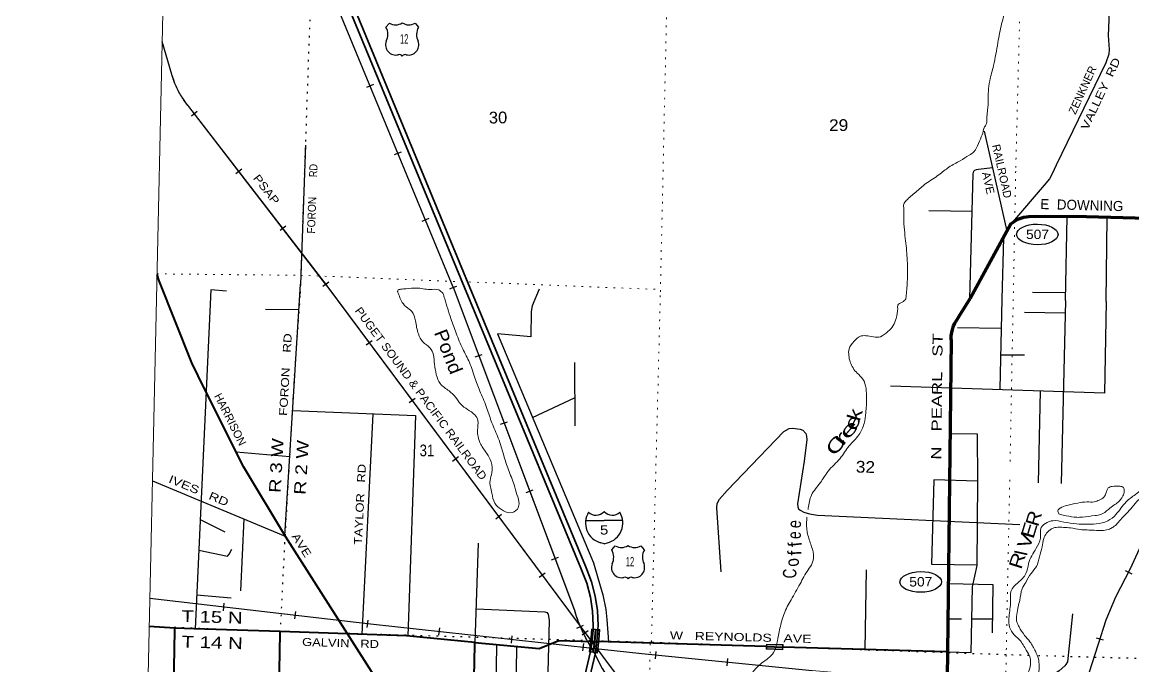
# Model space of a CAD drawing. Header units: feet. Extents: x -518066 to -250644, y -364975 to -177792.
# Drawn here: x -505285 to -488679, y -275089 to -265461 of the extents above; entities that cross this region are included whole.
import ezdxf
from ezdxf.enums import TextEntityAlignment as Align

# ---------------------------------------------------------------- set-up
doc = ezdxf.new("R2010")
doc.units = ezdxf.units.FT
doc.header["$LTSCALE"] = 80
doc.linetypes.add('DOTTED', pattern=[1.5, 0.3, -1.2])
for name, color, linetype, lineweight in [('15', 7, 'Continuous', 25), ('16', 7, 'Continuous', 25), ('17', 7, 'Continuous', 25), ('18', 7, 'Continuous', 35), ('23', 7, 'Continuous', 70), ('26', 7, 'Continuous', 40), ('29', 7, 'Continuous', 25), ('30', 7, 'Continuous', 13), ('34', 7, 'Continuous', 25), ('39', 7, 'Continuous', 13), ('4', 7, 'Continuous', 25), ('41', 7, 'Continuous', 13), ('55', 7, 'Continuous', 13), ('6', 7, 'DOTTED', 25), ('61', 7, 'Continuous', 13), ('7', 7, 'DOTTED', 13)]:
    doc.layers.add(name, color=color, linetype=linetype, lineweight=lineweight)
doc.layers.add('27', color=7, linetype='Continuous')

msp = doc.modelspace()

# ---------------------------------------------------------------- linework, layer by layer
at = {"layer": '15'}
for p, q in [((-496586.68, -272785.96), (-496583.78, -272783.05)), ((-496580.61, -272785.43), (-496584.04, -272783.05)), ((-496859.39, -272917.43), (-496582.98, -272917.43)), ((-496582.98, -273263.01), (-496646.87, -273245.05)), ((-496583.51, -273263.27), (-496519.88, -273244.53))]:
    msp.add_line(p, q, dxfattribs=at)
msp.add_lwpolyline([(-496307.62, -272917.43), (-496583.51, -272917.43), (-496582.98, -272917.43)], dxfattribs=at)
for centre, radius, start, end in [((-496556.76, -272952.53), 306.13, 148.44436, 254.43378), ((-496705.36, -272669.93), 165.66, 227.34248, 315.8117), ((-496461.67, -272669.93), 165.66, 224.18831, 312.69403), ((-496610.27, -272952.53), 306.13, 283.08087, 31.62484)]:
    msp.add_arc(centre, radius, start, end, dxfattribs=at)
at = {"layer": '16'}
for p, q in [((-499846.7, -265534.94), (-499795.39, -265476.18)), ((-499603.63, -265470.21), (-499603.91, -265470.41)), ((-499411.54, -265476.09), (-499360.15, -265534.94)), ((-496469.55, -273353.95), (-496418.24, -273295.19)), ((-496226.48, -273289.22), (-496226.76, -273289.42)), ((-496034.39, -273295.1), (-495983, -273353.95))]:
    msp.add_line(p, q, dxfattribs=at)
for centre, radius, start, end in [((-500039.68, -265645.57), 222.05, 332.97043, 29.75871), ((-499704.31, -265318.52), 182.07, 239.97227, 303.45418), ((-499502.53, -265319.02), 181.52, 236.33975, 300.08743), ((-499502.54, -265318.52), 182.07, 236.54582, 236.59441), ((-499167.18, -265645.57), 222.05, 150.24129, 207.02957), ((-499700.49, -265800.47), 151.42, 159.09177, 283.81923), ((-499506.37, -265800.47), 151.42, 256.18077, 20.90823), ((-496327.16, -273137.53), 182.07, 239.97227, 303.45418), ((-496125.38, -273138.03), 181.52, 236.33975, 300.08743), ((-496125.39, -273137.53), 182.07, 236.54582, 236.59441), ((-496662.53, -273464.58), 222.05, 332.97043, 29.75871), ((-495790.03, -273464.58), 222.05, 150.24129, 207.02957), ((-496323.34, -273619.48), 151.42, 159.09177, 283.81923), ((-496129.22, -273619.48), 151.42, 256.18077, 20.90823)]:
    msp.add_arc(centre, radius, start, end, dxfattribs=at)
for centre, major_axis, start_param, end_param in [((-499645.15, -265999.29), (-19.56, 51.67), 4.95877769, 6.28318531), ((-499561.7, -265999.29), (19.56, 51.67), 0, 1.32637542), ((-496268, -273818.3), (-19.56, 51.67), 4.95877769, 6.28318531), ((-496184.55, -273818.3), (19.56, 51.67), 0, 1.32637542)]:
    msp.add_ellipse(centre, major_axis=major_axis, ratio=0.929097, start_param=start_param, end_param=end_param, dxfattribs=at)
at = {"layer": '17'}
for centre, major_axis in [((-490106.42, -268636.17), (309.24, -1)), ((-491849.76, -273834.11), (310.44, 1.98))]:
    msp.add_ellipse(centre, major_axis=major_axis, ratio=0.500121, dxfattribs=at)
at = {"layer": '18'}
for points in [[(-498673.69, -269429.79), (-500919.4, -263989.9), (-502584.08, -259957.5)], [(-498591.15, -269431.59), (-500836.49, -263993.28), (-502501.01, -259961.75)], [(-496762.12, -274725.05), (-496760.95, -274717.5), (-496745.92, -274556.33), (-496746.67, -274485.21), (-496757.18, -274271.47), (-496789.97, -274060), (-496844.69, -273853.12), (-496911.52, -273677.32), (-496920.62, -273653.38), (-496931.44, -273627.32), (-498673.69, -269429.79)], [(-496695.62, -274727.02), (-496671.38, -274485.46), (-496682.28, -274263.85), (-496716.28, -274044.59), (-496773.01, -273830.09), (-496842.35, -273647.69), (-496851.96, -273622.4), (-496862.22, -273597.69), (-498591.15, -269431.59)], [(-497092.08, -276165.25), (-496785.53, -274875.45), (-496762.12, -274725.05)], [(-497058.94, -276351.41), (-496712.27, -274892.86), (-496695.62, -274727.02)]]:
    msp.add_lwpolyline(points, dxfattribs=at)
at = {"layer": '23'}
for points in [[(-491113.02, -269593.43), (-490504.32, -268476.3), (-490399.53, -268406.86), (-490308.61, -268379.57), (-490231.32, -268365.93), (-490117.98, -268361.94), (-489370.48, -268367.96), (-488463.4, -268392.27)], [(-491446.67, -274882.35), (-491391.38, -270217.93), (-491392.36, -270203.56), (-491392.41, -270154.21), (-491387.3, -270105.14), (-491377.09, -270056.86), (-491361.89, -270009.92), (-491341.87, -269964.82), (-491317.24, -269922.06), (-491306.9, -269907.8), (-491287.97, -269881.7), (-491273.53, -269857.8), (-491113.02, -269593.43)], [(-491474.58, -277235.64), (-491468.83, -276750.63), (-491446.67, -274882.35)]]:
    msp.add_lwpolyline(points, dxfattribs=at)
at = {"layer": '26'}
for p, q in [((-503236.62, -269329.82), (-503269.8, -269233.59)), ((-496762.12, -274725.05), (-496695.62, -274727.02)), ((-494160.84, -274802.01), (-496695.62, -274727.02)), ((-494160.84, -274802.01), (-493911.94, -274809.37))]:
    msp.add_line(p, q, dxfattribs=at)
for points in [[(-500420.61, -274611.46), (-501349.18, -273152.72), (-501970.39, -272115.47), (-502558.82, -270944.11), (-502746.76, -270555.04), (-503236.62, -269329.82)], [(-501427.94, -274576.83), (-502715.38, -274534.03), (-503004.19, -274526.15), (-503385.78, -274502.99)], [(-501484.27, -277666.94), (-503058.54, -277625), (-503004.84, -274562.95), (-503004.19, -274526.15)], [(-501484.27, -277666.94), (-501428.4, -274601.88), (-501427.94, -274576.83)], [(-500420.61, -274611.46), (-501426.43, -274576.88), (-501427.94, -274576.83)], [(-498564.39, -276933.16), (-499205.8, -276519.86), (-500420.61, -274611.46)], [(-498515.75, -274739.31), (-499541.16, -274641.7), (-500420.61, -274611.46)], [(-498564.39, -276933.16), (-498516.49, -274772.99), (-498515.75, -274739.31)], [(-498515.75, -274739.31), (-497554.46, -274830.81), (-497261.08, -274710.3), (-496762.12, -274725.05)], [(-491446.67, -274882.35), (-491470.51, -274881.64), (-493911.94, -274809.37)]]:
    msp.add_lwpolyline(points, dxfattribs=at)
at = {"layer": '29'}
for p, q in [((-490899.99, -267091.51), (-490563.5, -268584.91)), ((-501048.71, -267299.4), (-501126.09, -269377.45)), ((-491080.51, -268293.42), (-491728.52, -268284.55)), ((-489686.57, -269624.03), (-489658.21, -268365.64)), ((-489077.94, -269637.08), (-489062.98, -268379.57)), ((-490613.19, -268688.84), (-490635.31, -269603.7)), ((-501356.03, -273141.97), (-501126.09, -269377.45)), ((-490176.77, -269498.41), (-489683.82, -269501.96)), ((-490635.31, -269603.7), (-490667.86, -270943.75)), ((-489686.57, -269624.03), (-489749.96, -272362.82)), ((-501151.61, -269762.72), (-501646.55, -269756.32)), ((-490299.87, -269797.83), (-489690.81, -269807.18)), ((-491298.1, -270026.96), (-490645.83, -270036.8)), ((-490655.5, -270434.77), (-490295.78, -270438.58)), ((-497025.63, -270550.53), (-497024.5, -271501.4)), ((-490061.79, -270978.22), (-490094.45, -272352.88)), ((-497657.48, -271373.11), (-497025, -271082.31)), ((-500203.05, -274618.94), (-500038.02, -271318.73)), ((-502085, -271887.32), (-501283.58, -271955.89)), ((-503337.79, -272322.61), (-501352.43, -273147.29)), ((-502625.09, -272901.3), (-502253.82, -273084.39)), ((-501973.03, -272889.5), (-502021.49, -273965.7)), ((-498468.38, -273252.58), (-498515.75, -274739.31)), ((-492666.73, -273652.97), (-492686.73, -274845.64)), ((-502163.13, -274074.55), (-502677.08, -274031.85)), ((-491241.5, -274391.31), (-491447.47, -274389.1)), ((-491088.68, -274386.88), (-490778.9, -274385.72)), ((-498192.09, -274770.12), (-498230.2, -277148.51))]:
    msp.add_line(p, q, dxfattribs=at)
for points in [[(-488410.14, -260415.95), (-488901.84, -261356.89), (-488947.06, -261505.05), (-488969.79, -261700.62), (-488983.94, -261853.32), (-489032.84, -265304.99), (-489049.41, -265660.88), (-489032.42, -265871.46), (-489035.7, -265937.22), (-489083.31, -266070.4), (-489823.75, -267601.84), (-489883.55, -267726.92), (-489924.46, -267804.24), (-490001.74, -267899.75), (-490479.08, -268454.62)], [(-491114.79, -269596.68), (-491065.64, -267728.05), (-491053.79, -267691.18), (-491040.53, -267674.61), (-491015.15, -267663.89), (-490983.77, -267657.96), (-490777.22, -267636.39)], [(-502231.05, -269484.27), (-502467.06, -269465.33), (-502700.2, -274534.53)], [(-497553.49, -269454.2), (-497657.78, -269703.16), (-497674.02, -269786.8), (-497679.17, -270166.68), (-498177.1, -270120.44), (-496743.91, -273549.25), (-496678.86, -273771.03), (-496602.23, -274027.4), (-496559.27, -274245.17), (-496545.13, -274393.97), (-496521.19, -274732.18)], [(-489077.94, -269637.08), (-489104.23, -271010.22), (-492303.09, -270903.31)], [(-501241.74, -271270.91), (-499405.05, -271343.87), (-499520.02, -274643.71)], [(-494835.58, -273682.96), (-494900.66, -272723.27), (-494893.67, -272663.1), (-494858.23, -272596.63), (-494745.02, -272467.84), (-493898.1, -271583.54), (-493817.29, -271537.56), (-493768.56, -271533.13), (-493653.32, -271546.3), (-493613.53, -271564.14), (-493569.23, -271612.89), (-493555.94, -271652.77), (-493551.32, -271702.33), (-493591.76, -272027.51), (-493692.49, -272663.54), (-493688.83, -272711.85), (-493678.45, -272742.58), (-493653.39, -272762.81), (-493597.82, -272791.6), (-493511.65, -272815.98), (-493394.46, -272834.01), (-490367.09, -272975.53)], [(-491407.93, -271613.99), (-491004.51, -271617.31), (-491002.58, -272326.66)], [(-491002.58, -272326.66), (-491655.66, -272308.59), (-491690.51, -273570.33), (-491008.91, -273578.33)], [(-491002.58, -272326.66), (-491008.95, -273587.03), (-491082.37, -273905.38), (-491101.97, -274896.48), (-491446.67, -274882.35)], [(-502646.11, -273358.49), (-502216.69, -273446.69), (-502190.28, -273418.87), (-502153.21, -273342.93)], [(-491434.54, -273858.68), (-490774.18, -273870.64), (-490780.82, -274595.15)], [(-498499.74, -274236.79), (-497472.66, -274282.2), (-497440.74, -274289.49), (-497423.02, -274316.07), (-497406.31, -274409.65), (-497472.26, -276911.65), (-498226.21, -276899.31)], [(-489580.17, -274311.58), (-489655.79, -275027.09), (-489678.53, -275068.26), (-489693.44, -275086.91), (-489781.91, -275161.49), (-489979.15, -275297.4), (-490001.3, -275319.56), (-490018.61, -275341.55), (-490066.21, -275455.56), (-490223.59, -275832.8)], [(-497894.09, -274798.48), (-497930.61, -277342.32), (-497910.23, -277775.68)]]:
    msp.add_lwpolyline(points, dxfattribs=at)
at = {"layer": '34', "lineweight": 13}
for p, q in [((-498841.88, -269428.02), (-503060.62, -259205.91)), ((-503049.14, -266241.78), (-503163.72, -265867.37)), ((-500718.87, -269408.39), (-502794.93, -266723.47)), ((-500749.43, -269379.03), (-495009.92, -277093.14)), ((-498842.1, -269427.61), (-497033.09, -274250.41)), ((-498819.53, -269490.02), (-498819.73, -269489.55))]:
    msp.add_line(p, q, dxfattribs=at)
at = {"layer": '34'}
for p, q in [((-498841.45, -269426.13), (-503049.69, -259234.56)), ((-500032.54, -266395.27), (-500135.19, -266437.64)), ((-502666.97, -266796.87), (-502754.82, -266864.8)), ((-499619.11, -267403.9), (-499721.76, -267446.25)), ((-502002.26, -267660.8), (-502090.11, -267728.72)), ((-501341.75, -268510.74), (-501429.59, -268578.66)), ((-499206.07, -268397.9), (-499308.7, -268440.27)), ((-500738.88, -269372.5), (-500701.96, -269344.92)), ((-500791.86, -269411.98), (-500754.68, -269384.31)), ((-500754.68, -269384.31), (-500739.13, -269372.6)), ((-500744.26, -269384.54), (-496782.52, -274708.81)), ((-498892, -269447.51), (-498835.38, -269426.27)), ((-498835.38, -269426.27), (-498784.15, -269407.41)), ((-500143.28, -270288.05), (-500054.19, -270221.77)), ((-498511.63, -270469.02), (-498407.66, -270430.02)), ((-499498.64, -271150.07), (-499409.54, -271083.78)), ((-498131.14, -271475.93), (-498027.17, -271436.93)), ((-498850.06, -272026.14), (-498760.98, -271959.86)), ((-497750.77, -272497.43), (-497646.81, -272458.44)), ((-498205.43, -272888.15), (-498116.35, -272821.86)), ((-497370.3, -273504.33), (-497266.33, -273465.33)), ((-488792.82, -273662.35), (-488694.18, -273712.91)), ((-497556.88, -273764.23), (-497467.79, -273697.94)), ((-502277.12, -274263.97), (-502264.29, -274153.67)), ((-501207.67, -274385.82), (-501194.83, -274275.52)), ((-500125.29, -274514.45), (-500112.45, -274404.15)), ((-496994.3, -274525.67), (-496892.13, -274482.19)), ((-499054.68, -274629.32), (-499042.59, -274518.95)), ((-497971.44, -274750.58), (-497959.35, -274640.2)), ((-496912.26, -274626.23), (-496823.17, -274559.94)), ((-489226.28, -274667.78), (-489120.69, -274701.48)), ((-496901.19, -274865.14), (-496889.1, -274754.77)), ((-495817.19, -274984.43), (-495806.19, -274873.94)), ((-494745.87, -275088.51), (-494734.86, -274978.01))]:
    msp.add_line(p, q, dxfattribs=at)
for points in [[(-500744.27, -269384.53), (-502795.81, -266724.16), (-502810.8, -266705.5), (-502825.3, -266686.56), (-502839.5, -266667.38), (-502853.55, -266647.92), (-502867.09, -266628.21), (-502880.24, -266608.36), (-502893.25, -266588.23), (-502905.76, -266567.85), (-502917.85, -266547.32), (-502929.72, -266526.43), (-502941.09, -266505.5), (-502952.26, -266484.38), (-502963, -266462.92), (-502973.25, -266441.42), (-502983.15, -266419.66), (-502992.79, -266397.83), (-503001.99, -266375.65), (-503010.81, -266353.51), (-503019.2, -266331.03), (-503027.21, -266308.59), (-503034.89, -266285.89), (-503042.09, -266263.14), (-503047.31, -266245.74), (-503050.14, -266242.32), (-503193.06, -265747.81)], [(-498841.45, -269426.13), (-497029.2, -274257.65), (-497024.48, -274273.82), (-497013.29, -274310.22), (-497001.38, -274346.15), (-496988.98, -274382.02), (-496976.05, -274417.52), (-496962.34, -274453.03), (-496947.9, -274488.05), (-496933.09, -274522.83), (-496917.51, -274557.62), (-496901.5, -274591.86), (-496884.83, -274625.91), (-496867.32, -274659.67), (-496849.55, -274693.01), (-496831.14, -274726.17), (-496811.87, -274759.02), (-496737.01, -274886.14)], [(-487095.86, -269679.37), (-487405.28, -270719.7), (-487473.5, -270917.46), (-487545.77, -271117.11), (-487671.75, -271490.74), (-487859.38, -271836.88), (-488005.55, -272119.43), (-488227.34, -272569.37), (-488718.49, -273637.29), (-488935.74, -274061.16), (-489083.18, -274408.01), (-489196.71, -274763.65), (-489335.91, -275197.26), (-489451.56, -275558.91), (-489560.26, -275973.01), (-489736.42, -276745.89), (-489876.25, -277111.12), (-489956.36, -277357.6)], [(-503376.33, -274076.91), (-500077.21, -274462.23), (-496804.81, -274820.56)], [(-496802.61, -274821.13), (-496018.87, -274906.63), (-493475.66, -275159.95)], [(-496781.37, -274709.85), (-495008.92, -277092.65)], [(-496736.16, -274885.48), (-496612.45, -275129.93), (-494731.82, -278085.04), (-494655.15, -278188.5), (-494583.55, -278295.46), (-494491.36, -278449.79), (-494407.22, -278609.14), (-494315.69, -278817.87), (-494247.2, -279035.22), (-494213.59, -279206.16), (-494193.91, -279378.53), (-494183.78, -279510.56), (-494185.18, -279642.44), (-494200.15, -279785.17), (-494219.04, -279927.49), (-494240.7, -280076.99), (-494263.2, -280226.31), (-494330.4, -280651.62), (-494400.74, -281076.33), (-494400.78, -281078.32), (-496550.34, -297313.64)]]:
    msp.add_lwpolyline(points, dxfattribs=at)
at = {"layer": '34', "lineweight": 13}
for points in [[(-488228.33, -272568.89), (-488719.48, -273636.8), (-488936.74, -274060.69), (-489084.21, -274407.62), (-489197.76, -274763.31), (-489336.96, -275196.92), (-489452.62, -275558.6), (-489561.33, -275972.74), (-489737.48, -276745.56), (-489877.29, -277110.75), (-490505.9, -279024.69), (-490837.83, -279860.56), (-491062.1, -280632.34), (-491653.78, -282408.21), (-492252.9, -284254.31), (-492935.38, -286056.37), (-493729.97, -288741.17), (-494756.08, -292062.71)], [(-503354.4, -274081.88), (-500077.33, -274463.33), (-496018.98, -274907.73), (-493475.76, -275161.04), (-490443.17, -275424.82), (-490167.23, -275472.95)], [(-496752.34, -274855.92), (-496613.41, -275130.47), (-494732.73, -278085.66)]]:
    msp.add_lwpolyline(points, dxfattribs=at)
for centre, radius, start, end in [((-501732.96, -265860.12), 1368.63, 196.34115, 219.11027), ((-494942.69, -273651.17), 2174, 195.94475, 213.65302)]:
    msp.add_arc(centre, radius, start, end, dxfattribs=at)
at = {"layer": '39'}
for points in [[(-490905, -267044.31), (-490867.63, -266978.34), (-490859.23, -266869.92), (-490851.15, -266775.58), (-490839.74, -266620.97), (-490839.03, -266496.3), (-490817.45, -266335.88), (-490762.29, -266109.83), (-490696.55, -265767.35), (-490640.2, -265487.02), (-490572.49, -265239.11), (-490504.79, -264898.68), (-490423.85, -264596.75), (-490322.25, -264269.12), (-490254.67, -263934.73), (-490187.37, -263612.4), (-490096.64, -263230.24), (-490013.17, -262904.22), (-489931.43, -262566.11), (-489840.84, -262189.97), (-489768.28, -261903.95), (-489702.15, -261635.89), (-489658.82, -261399.51), (-489602.08, -261193.58), (-489579.75, -260998.99), (-489611.92, -260815.28), (-489716.81, -260555.61), (-489791.82, -260401.15)], [(-492068.93, -269572.92), (-492050.66, -269346), (-492051.68, -269024.22), (-492075.48, -268732.12), (-492094.03, -268568.83), (-492102.02, -268381.63), (-492103.23, -268252.9), (-492101.65, -268180.54), (-492066.36, -268129.01), (-491924.96, -268003.35), (-491773.46, -267875.89), (-491577.64, -267743.35), (-491428.46, -267629.91), (-491259.54, -267532.99), (-491125.08, -267449.41), (-491053.63, -267398.66), (-490986.63, -267275.42), (-490931.51, -267143.87), (-490902.34, -267041.53)], [(-498995.77, -269516.25), (-499055.97, -269465.69), (-499190.63, -269459.08), (-499388.8, -269437.24), (-499541.75, -269449.27), (-499628.79, -269455.39), (-499668.19, -269474.24), (-499672.31, -269490.91)], [(-498993.58, -269515.3), (-498967.94, -269597.96), (-498875.61, -269895.68), (-498795.67, -270110.65), (-498698.12, -270348.11), (-498597.88, -270551.44), (-498512.53, -270796.69), (-498430.41, -271003.66), (-498336.83, -271239.03), (-498260.94, -271455.91), (-498167.21, -271683.25), (-498084.15, -271942.54), (-498016.19, -272155.23), (-497928.47, -272382.44), (-497887.26, -272528.16), (-497855.97, -272667.65), (-497881.57, -272743.56), (-497993.07, -272799.53), (-498120.5, -272750.55), (-498216.96, -272657.96), (-498264.02, -272504.06), (-498290.33, -272316.4), (-498261.91, -272200.31), (-498272.63, -272035.1), (-498340.35, -271910.94), (-498427.93, -271776.29), (-498467.74, -271660.76), (-498477.79, -271561.97), (-498472.86, -271417.21), (-498517.37, -271335.79), (-498626.11, -271255.01), (-498728.83, -271174.36), (-498806.99, -271070.09), (-498901.44, -270977.54), (-499035.68, -270868.07), (-499093.14, -270732.04), (-499122.07, -270574.5), (-499137.32, -270435.35), (-499189.41, -270331.63), (-499293.98, -270242.9), (-499361.82, -270124.77), (-499405.99, -269926.65), (-499459.39, -269788.71), (-499546.27, -269718.45), (-499616.65, -269626.43), (-499654.98, -269537.08), (-499672.31, -269490.91)], [(-493534.62, -272749.02), (-493530.96, -272727.49), (-493484.98, -272537.34), (-493350.75, -272349.07), (-493234.94, -272178.51), (-493056.49, -271987.16), (-492920.26, -271798.92), (-492774.44, -271633.03), (-492696.81, -271465.69), (-492671.46, -271303.25), (-492659.09, -271088.24), (-492668.11, -270939.17), (-492715.5, -270801.35), (-492799.96, -270711.03), (-492904.98, -270545.82), (-492925.09, -270448.82), (-492921.06, -270348.31), (-492844.49, -270233.25), (-492758.74, -270160.63), (-492670.25, -270150.45), (-492453.83, -270165.11), (-492341.92, -270089.03), (-492259.86, -270000.25), (-492219.56, -269892.45), (-492194.45, -269742.09), (-492191.46, -269693.87), (-492126.31, -269646.97), (-492075.15, -269597.76), (-492068.93, -269572.92)], [(-487359.14, -269673.78), (-487360.96, -269766.66), (-487445.34, -269970.09), (-487557.81, -270172.9), (-487706.31, -270272.35), (-487853.05, -270285.31), (-487994.75, -270346.67), (-488113.2, -270448.76), (-488239.23, -270528.57), (-488346.02, -270550.43), (-488445.9, -270528.18), (-488545.53, -270592.46), (-488562.34, -270728.9), (-488450.57, -270858.04), (-488307.49, -271026.07), (-488169.26, -271236.24), (-488053.08, -271443.94), (-488060.38, -271606.75), (-488086.07, -271785.27), (-488163.53, -271944.56), (-488323.67, -272222.81), (-488444.77, -272357.05), (-488640.82, -272525.89), (-488779.53, -272637.61), (-488931.82, -272825.5), (-489054.15, -272921.47), (-489227.59, -272964.05), (-489518.58, -272965.88), (-489710.64, -272937.65), (-489876.79, -272918.01), (-489957.59, -272944.46), (-490047.42, -273021), (-490060.63, -273177.65), (-490123.93, -273331.22), (-490236.91, -273560.18), (-490276.07, -273710.24), (-490393.11, -273842.54), (-490500.13, -273975.05), (-490507.16, -274123.78), (-490529.84, -274352.65), (-490528.31, -274475.42), (-490474.68, -274601.3), (-490374.33, -274700), (-490271.12, -274855.1), (-490215.2, -274966.95), (-490215.95, -275103.74), (-490264.61, -275227.44), (-490360.13, -275287.77), (-490505.23, -275318.88), (-490601.47, -275314.81), (-490655.07, -275342.14)], [(-487278.91, -269675.65), (-487277, -269818.17), (-487294.06, -269931.06), (-487359.33, -270082.58), (-487436.27, -270215.74), (-487534.33, -270302.17), (-487605.31, -270338.88), (-487727.99, -270352.36), (-487844.89, -270378.03), (-487922.29, -270434.73), (-488038.17, -270508.71), (-488144.01, -270582.91), (-488261.24, -270624.67), (-488365.46, -270618.43), (-488428, -270635.2), (-488452.88, -270674.91), (-488446.44, -270753.51), (-488373.74, -270829.5), (-488261.78, -270948.58), (-488143.66, -271061.75), (-488031.08, -271249.26), (-487979.98, -271401.24), (-487925.39, -271579.45), (-487919.68, -271694.25), (-487954.46, -271826.3), (-487986.91, -271942.3), (-488041.57, -272065.87), (-488108.25, -272187.18), (-488191.12, -272316.18), (-488263.43, -272419.26), (-488355.03, -272483.7), (-488462.44, -272535.73), (-488563.78, -272585.88), (-488664.14, -272686.34), (-488754.54, -272791.05), (-488840.61, -272879.75), (-488910.47, -272960.74), (-488971.75, -273013.76), (-489028.51, -273042.73), (-489115.21, -273063.01), (-489255.61, -273060.02), (-489466.09, -273049.49), (-489610.1, -273026.31), (-489714.28, -273018.05), (-489826.63, -273017.66), (-489893.31, -273040.39), (-489966.86, -273105.21), (-490010.6, -273184.75), (-490035.23, -273310.97), (-490074.3, -273457.01), (-490119.35, -273600.91), (-490199.76, -273707.84), (-490280.72, -273840.91), (-490332.81, -273936.37), (-490370.4, -274108.59), (-490392.42, -274204.69), (-490412.82, -274320.95), (-490411.17, -274437.67), (-490380.42, -274504.72), (-490296.73, -274633.25), (-490216.41, -274729.52), (-490135.02, -274872.09), (-490091.16, -274985.69), (-490079.2, -275088.55), (-490091.38, -275194.92), (-490163.49, -275287.94), (-490270.97, -275343.99), (-490363.1, -275373.8)], [(-489784.42, -272815.36), (-489797.44, -272764.79), (-489762.62, -272729.32), (-489665.48, -272689.13), (-489502.25, -272654.39), (-489365.45, -272637.19), (-489255.05, -272635.52), (-489182.32, -272610.92), (-489139.75, -272589.69), (-489100.83, -272550.28), (-489064.98, -272464.53), (-489046.2, -272428.72), (-488985.54, -272405.87), (-488873.09, -272402.24), (-488817.34, -272423.54), (-488806.37, -272476.09), (-488827.88, -272548.06), (-488900, -272641.08), (-488961.07, -272684.03), (-489044.65, -272748.64), (-489156.59, -272826.74), (-489243.15, -272840.98), (-489432.26, -272865.12), (-489516.58, -272867.35), (-489676.63, -272843.82), (-489760.51, -272823.92), (-489786.18, -272815.47)], [(-493996.23, -274733.72), (-493954.58, -274527.17), (-493894.03, -274311.17), (-493787.44, -274100.17), (-493654.19, -273861.59), (-493533.6, -273652.91), (-493471.4, -273553.64), (-493454.67, -273421.21), (-493493.75, -273269.49), (-493546.29, -273089.3), (-493554.47, -272898), (-493551.34, -272865.92)], [(-493996.23, -274733.72), (-494052.22, -274891.24), (-494130.14, -274974.08), (-494223.91, -275046.53), (-494324.1, -275138.95), (-494418.96, -275265.69), (-494496.09, -275408.9), (-494543.79, -275584.94), (-494559.35, -275759.64), (-494560.15, -275898.44), (-494560.54, -276017.12), (-494542.83, -276134.19), (-494530.34, -276210.91), (-494527.26, -276257.25)]]:
    msp.add_spline(points, degree=3, dxfattribs=at)
at = {"layer": '4', "lineweight": 13}
msp.add_lwpolyline([(-501256.99, -177792.42), (-469933.03, -178460.37), (-438608.17, -179085.23), (-407282.48, -179667), (-375956.02, -180205.68), (-344628.85, -180701.28), (-313301.03, -181153.78), (-281972.61, -181563.19), (-250643.67, -181929.5), (-252658.03, -364975.08), (-284238.76, -364605.82), (-315818.95, -364193.12), (-347398.54, -363736.98), (-378977.49, -363237.41), (-410555.71, -362694.39), (-442133.14, -362107.95), (-473709.75, -361478.07), (-505285.47, -360804.75)], close=True, dxfattribs=at)
msp.add_lwpolyline([(-501256.99, -177792.42), (-469933.03, -178460.37), (-438608.17, -179085.23), (-407282.48, -179667), (-375956.02, -180205.68), (-344628.85, -180701.28), (-313301.03, -181153.78), (-281972.61, -181563.19), (-250643.67, -181929.5), (-252658.03, -364975.08), (-284238.76, -364605.82), (-315818.95, -364193.12), (-347398.54, -363736.98), (-378977.49, -363237.41), (-410555.71, -362694.39), (-442133.14, -362107.95), (-473709.75, -361478.07), (-505285.47, -360804.75)], close=True, dxfattribs=at)
at = {"layer": '55'}
for p, q in [((-496765.55, -274547.44), (-496719.34, -274550.54)), ((-496691.3, -274890.2), (-496737.18, -274883.66))]:
    msp.add_line(p, q, dxfattribs=at)
for points in [[(-496772.87, -274538.93), (-496783.83, -274670.94), (-496793.45, -274768.47), (-496808.67, -274881.57)], [(-496799.68, -274874.76), (-496785.5, -274769.4), (-496775.86, -274671.66), (-496765.55, -274547.44)], [(-496719.34, -274550.54), (-496722.31, -274602.1), (-496733.18, -274727.39), (-496748.64, -274848.69), (-496753.02, -274881.4), (-496799.68, -274874.76)], [(-496772.87, -274538.93), (-496710.9, -274543.09), (-496648.09, -274547.31)], [(-496710.9, -274543.09), (-496714.33, -274602.68), (-496725.22, -274728.24), (-496740.71, -274849.73), (-496746.16, -274890.47)], [(-496737.18, -274883.66), (-496732.78, -274850.77), (-496717.26, -274729.09), (-496706.35, -274603.26), (-496703.37, -274551.61), (-496656.67, -274554.75)], [(-496656.67, -274554.75), (-496667.46, -274699.03), (-496682.91, -274832.85), (-496691.3, -274890.2)], [(-496648.09, -274547.31), (-496659.49, -274699.79), (-496674.98, -274833.89), (-496684.54, -274899.25)], [(-496684.54, -274899.25), (-496746.16, -274890.47), (-496808.67, -274881.57)]]:
    msp.add_lwpolyline(points, dxfattribs=at)
at = {"layer": '6'}
for p, q in [((-500935.71, -263984.54), (-501120.59, -269255.72)), ((-501120.3, -269247.44), (-501125.65, -269376.18)), ((-501427.94, -274577), (-503385.78, -274502.99)), ((-496787.15, -274714.33), (-501427.94, -274577)), ((-490571.41, -274924.67), (-493910.64, -274809.23)), ((-490228.48, -274934.46), (-490571.41, -274924.67)), ((-485269.11, -275076.01), (-490106.5, -274937.94))]:
    msp.add_line(p, q, dxfattribs=at)
for points in [[(-501125.65, -269376.18), (-501132.11, -269553.51), (-501215.85, -270722.67), (-501362.62, -273245.61), (-501427.94, -274577), (-501535.32, -280704.77)], [(-494160.78, -274800.58), (-495877.08, -274741.27), (-496661.98, -274718.03)]]:
    msp.add_lwpolyline(points, dxfattribs=at)
at = {"layer": '61'}
for p, q in [((-494158.07, -274764.75), (-493907.21, -274772.18)), ((-493907.21, -274772.18), (-493909.44, -274847.43))]:
    msp.add_line(p, q, dxfattribs=at)
msp.add_lwpolyline([(-493909.44, -274847.43), (-494160.3, -274840.01), (-494158.07, -274764.75)], dxfattribs=at)
msp.add_lwpolyline([(-494152.06, -274832.25), (-494150.31, -274772.98), (-493915.44, -274779.93), (-493917.19, -274839.19)], close=True, dxfattribs=at)
at = {"layer": '7'}
for p, q in [((-490344.29, -264373.34), (-490429.98, -267688.11)), ((-490429.98, -267688.11), (-490466.58, -269607.33)), ((-495876.88, -274732.25), (-495742.65, -269493.53)), ((-490466.58, -269607.33), (-490514.83, -272068.51)), ((-490519.57, -272307.66), (-490571.41, -274924.67)), ((-495933.36, -277301.57), (-495895, -274726.05)), ((-490571.41, -274924.67), (-490580.2, -275312.33))]:
    msp.add_line(p, q, dxfattribs=at)
for points in [[(-495742.65, -269493.53), (-495626.02, -264188.49), (-495539.73, -258926.31), (-495429.14, -253655.42), (-495332.65, -248386.06), (-495128.59, -242965.37), (-495045.9, -237703.67)], [(-503269.61, -269225.19), (-501120.3, -269247.44), (-495742.64, -269459.88)]]:
    msp.add_lwpolyline(points, dxfattribs=at)

# ---------------------------------------------------------------- texts
at = {"layer": '15', "width": 1.2}
msp.add_text(' 5 ', height=140, dxfattribs=at).set_placement((-496584.05, -273125.54), align=Align.CENTER)
at = {"layer": '16', "width": 0.6}
for p in [(-499573.73, -265780.72), (-496196.59, -273599.73)]:
    msp.add_text('12', height=140, dxfattribs=at).set_placement(p, align=Align.CENTER)
at = {"layer": '17'}
msp.add_text('E  DOWNING', height=150.6, rotation=358.539, dxfattribs=at).set_placement((-490063.13, -268256.02))
at = {"layer": '17', "width": 1.1}
msp.add_text('507', height=140, dxfattribs=at).set_placement((-490103.71, -268704.48), align=Align.CENTER)
at = {"layer": '17'}
for s, height, rotation, width, p in [('N   PEARL   ST', 150.6, 89.321, 1.35, (-491544.07, -272005.9)), ('507', 140.5, 0.551, 1.1, (-492020.36, -273902.9))]:
    msp.add_text(s, height=height, rotation=rotation, dxfattribs=dict(at, width=width)).set_placement(p)
at = {"layer": '27'}
msp.add_text('HARRISON', height=120.5, rotation=296.673, dxfattribs=at).set_placement((-502418.36, -271050.19))
for s, rotation, width, p in [('AVE', 302.479, 1.2, (-501262.32, -273152.98)), ('GALVIN   RD', 358.295, 1.2, (-501101.77, -274790.74)), ('W   REYNOLDS   AVE', 358.52, 1.3, (-495602.55, -274691.46))]:
    msp.add_text(s, height=120.5, rotation=rotation, dxfattribs=dict(at, width=width)).set_placement(p)
at = {"layer": '30'}
for s, height, rotation, width, p in [('VALLEY  RD', 120.5, 64.978, 1.25, (-489351.05, -267083.62)), ('RD', 120, 87.867, 0.85, (-500876.5, -267780.65)), ('AVE', 120, 282.698, 1.05, (-490934.39, -267714.06)), ('FORON', 120, 87.867, 0.95, (-500907.94, -268625.18)), ('FORON    RD', 120, 86.671, 1.25, (-501325.41, -271353.16)), ('TAYLOR   RD', 120, 87.137, 1.2, (-500206.15, -273279.36)), ('IVES   RD', 120, 337.443, 1.3, (-503107.39, -272341.61))]:
    msp.add_text(s, height=height, rotation=rotation, dxfattribs=dict(at, width=width)).set_placement(p)
for s, height, rotation, p in [('ZENKNER', 120.5, 65.478, (-489536.05, -266851.06)), ('RAILROAD', 120, 282.698, (-490784.36, -267302.45))]:
    msp.add_text(s, height=height, rotation=rotation, dxfattribs=at).set_placement(p)
at = {"layer": '34'}
for s, rotation, width, p in [('PSAP', 307.712, 1.2, (-501840, -267796.15)), ('PUGET SOUND & PACIFIC RAILROAD', 306.651, 1.1, (-500318.2, -269778.63))]:
    msp.add_text(s, height=120.5, rotation=rotation, dxfattribs=dict(at, width=width)).set_placement(p)
at = {"layer": '41'}
for s, rotation, width, p in [('Pond', 291.292, 1.1, (-499130.83, -270103.41)), ('k', 73.097, 1.3, (-492765.2, -271442.65)), ('e', 60.447, 1.45, (-492839.49, -271589.1)), ('e', 48.824, 1.9, (-492945.11, -271721.91)), ('C', 52.306, 1.55, (-493134.26, -271966.55)), ('r', 51.809, 1.95, (-493020.26, -271817.83)), ('R', 73.308, 1.15, (-490096.41, -273018.03)), ('e', 85.794, 0.8, (-493645.52, -273034.87)), ('E', 73.343, 1.3, (-490166.48, -273201.8)), ('e', 87.641, 0.75, (-493645.39, -273194.06)), ('V', 70.061, 1.2, (-490226.94, -273354.32)), ('o', 96.946, 0.85, (-493665.31, -273595.29)), ('R', 71.951, 1.2, (-490348.33, -273656.97)), ('C', 89.603, 0.75, (-493709.72, -273781.45))]:
    msp.add_text(s, height=200.8, rotation=rotation, dxfattribs=dict(at, width=width)).set_placement(p)
for s, rotation, p in [('f', 96.451, (-493625.4, -273297.26)), ('f', 93.208, (-493633.14, -273432.25)), ('I', 77.746, (-490263.33, -273457.91))]:
    msp.add_text(s, height=200.8, rotation=rotation, dxfattribs=at).set_placement(p)
at = {"layer": '6'}
for s, rotation, width, p in [('R 3 W', 86.671, 1.25, (-501422.43, -272505.3)), ('R 2 W', 86.671, 1.25, (-501047.28, -272534.34)), ('T 15 N', 358.306, 1.3, (-502907.77, -274431.73)), ('T 14 N', 358.306, 1.3, (-502905.21, -274813.72))]:
    msp.add_text(s, height=175.7, rotation=rotation, dxfattribs=dict(at, width=width)).set_placement(p)
at = {"layer": '7'}
for s, rotation, width, p in [('30', 0.553, 1.05, (-498306.75, -266975.89)), ('29', 0.551, 1.1, (-493220.23, -267090.47)), ('32', 358.78, 1.1, (-492822.33, -272197.58))]:
    msp.add_text(s, height=175.7, rotation=rotation, dxfattribs=dict(at, width=width)).set_placement(p)
at = {"layer": '7', "width": 0.85}
msp.add_text('31', height=175, dxfattribs=at).set_placement((-499344, -271954.05))

doc.saveas('drawing.dxf')
